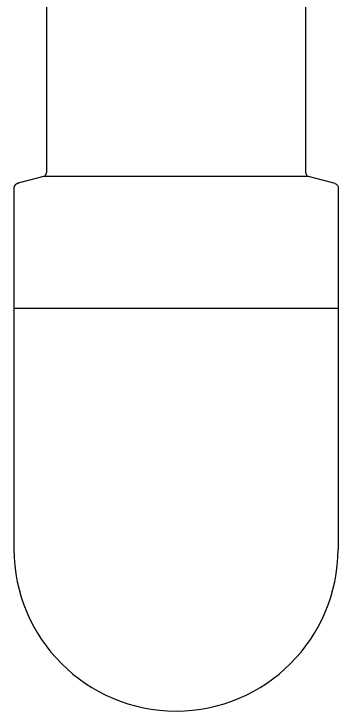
# Model space of a CAD drawing. Header units: millimetres. Extents: x 1478 to 10450, y 2114 to 8349.
# Drawn here: x 4546.75 to 4550.75, y 3977.38 to 3985.99 of the extents above; entities that cross this region are included whole.
import ezdxf

# ---------------------------------------------------------------- set-up
doc = ezdxf.new("R2010")
doc.units = ezdxf.units.MM

msp = doc.modelspace()

# ---------------------------------------------------------------- linework, layer by layer
at = {"lineweight": -3}
msp.add_line((4546.7545, 3982.3536), (4550.7546, 3982.3536), dxfattribs=at)
for p, q in [((4546.7545, 3982.3536), (4546.7546, 3979.3808)), ((4550.7546, 3982.3536), (4550.7546, 3979.3808))]:
    msp.add_line(p, q)
msp.add_arc((4548.7546, 3979.3808), 2, 180, 0, dxfattribs=at)
for points, knots in [([(4547.1564, 3987.8224), (4547.1564, 3987.8224), (4547.1545, 3987.6203), (4547.1545, 3987.6203), (4547.1545, 3987.6203), (4547.1545, 3987.6203), (4547.1545, 3984.2272), (4547.1545, 3984.2272), (4547.1545, 3984.2272), (4547.1545, 3984.2272), (4547.1545, 3984.0273), (4547.1545, 3984.0273), (4547.1545, 3984.0273), (4547.1545, 3984.0273), (4547.1541, 3984.02), (4547.1541, 3984.02)], [0, 0, 0, 0, 0.2, 0.2, 0.2, 0.2, 0.4, 0.4, 0.4, 0.4, 0.6, 0.6, 0.6, 0.6, 1, 1, 1, 1]), ([(4550.3545, 3987.6203), (4550.3545, 3987.6203), (4550.3546, 3984.2272), (4550.3546, 3984.2272), (4550.3546, 3984.2272), (4550.3546, 3984.2272), (4550.3546, 3984.0273), (4550.3546, 3984.0273), (4550.3546, 3984.0273), (4550.3546, 3984.0273), (4550.355, 3984.02), (4550.355, 3984.02)], [0, 0, 0, 0, 0.25, 0.25, 0.25, 0.25, 0.5, 0.5, 0.5, 0.5, 1, 1, 1, 1]), ([(4550.7175, 3983.8907), (4550.7175, 3983.8907), (4550.3916, 3983.9781), (4550.3916, 3983.9781), (4550.3916, 3983.9781), (4550.3916, 3983.9781), (4550.1916, 3983.9781), (4550.1916, 3983.9781), (4550.1916, 3983.9781), (4550.1916, 3983.9781), (4547.3175, 3983.9781), (4547.3175, 3983.9781), (4547.3175, 3983.9781), (4547.3175, 3983.9781), (4547.1175, 3983.9781), (4547.1175, 3983.9781), (4547.1175, 3983.9781), (4547.1175, 3983.9781), (4546.7916, 3983.8907), (4546.7916, 3983.8907)], [0, 0, 0, 0, 0.166667, 0.166667, 0.166667, 0.166667, 0.333333, 0.333333, 0.333333, 0.333333, 0.5, 0.5, 0.5, 0.5, 0.666667, 0.666667, 0.666667, 0.666667, 1, 1, 1, 1]), ([(4546.7545, 3983.8416), (4546.7545, 3983.8416), (4546.7545, 3983.6416), (4546.7545, 3983.6416), (4546.7545, 3983.6416), (4546.7545, 3983.6416), (4546.7545, 3983.0629), (4546.7545, 3982.3536)], [0, 0, 0, 0, 0.2, 0.2, 0.2, 0.2, 0.2774323, 0.2774323, 0.2774323, 0.2774323]), ([(4550.7542, 3983.8488), (4550.7542, 3983.8488), (4550.7546, 3983.8425), (4550.7546, 3983.8425), (4550.7546, 3983.8425), (4550.7546, 3983.8425), (4550.7546, 3983.6424), (4550.7546, 3983.6424), (4550.7546, 3983.6424), (4550.7546, 3983.6424), (4550.7546, 3983.0633), (4550.7546, 3982.3536)], [0, 0, 0, 0, 0.1666667, 0.1666667, 0.1666667, 0.1666667, 0.3333333, 0.3333333, 0.3333333, 0.3333333, 0.3978774, 0.3978774, 0.3978774, 0.3978774])]:
    msp.add_open_spline(points, degree=3, knots=knots, dxfattribs=at)
for points in [[(4547.1541, 3984.02), (4547.1516, 3984.0002), (4547.1372, 3983.984), (4547.1183, 3983.9783)], [(4550.355, 3984.02), (4550.3575, 3984.0002), (4550.3718, 3983.984), (4550.3908, 3983.9783)], [(4546.8238, 3983.8994), (4546.7852, 3983.8936), (4546.7545, 3983.8776), (4546.7545, 3983.8416)], [(4546.8055, 3983.8907), (4546.8055, 3983.8907), (4546.7936, 3983.8902), (4546.7936, 3983.8902)], [(4550.7137, 3983.8907), (4550.7349, 3983.8898), (4550.7516, 3983.8687), (4550.7542, 3983.8488)]]:
    msp.add_open_spline(points, degree=3, dxfattribs=at)

doc.saveas('drawing.dxf')
